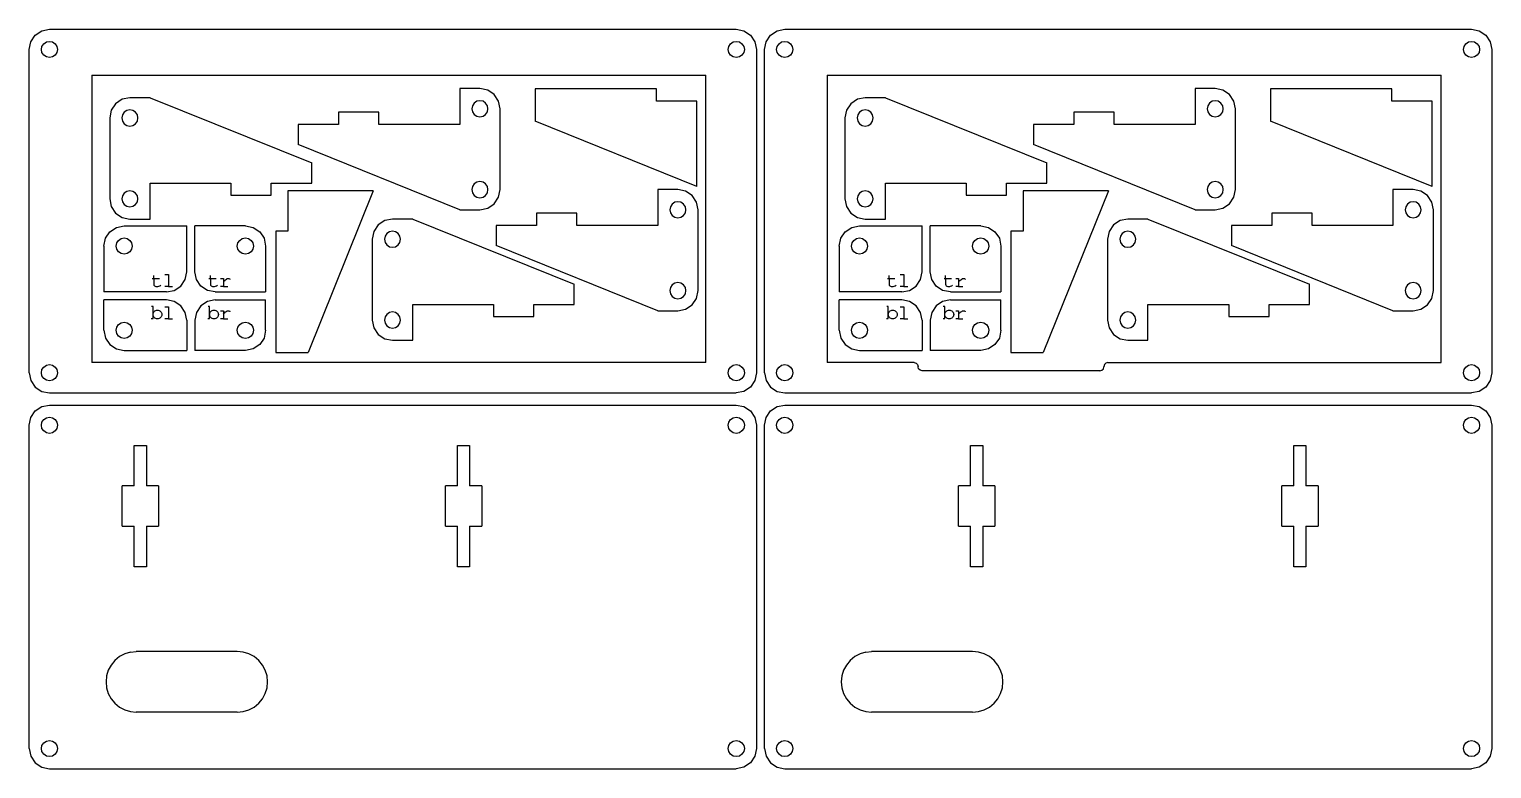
# Model space of a CAD drawing. Header units: metres. Extents: x -40 to 504, y -113 to 70.
# Drawn here: x 142 to 504, y -113 to 70 of the extents above; entities that cross this region are included whole.
import ezdxf

# ---------------------------------------------------------------- set-up
doc = ezdxf.new("R2010")
doc.units = ezdxf.units.M

msp = doc.modelspace()

# ---------------------------------------------------------------- linework, layer by layer
for p, q in [((143.46, 68.54), (145.09, 69.62)), ((145.09, 69.62), (147, 70)), ((147, 70), (317, 70)), ((317, 70), (318.91, 69.62)), ((318.91, 69.62), (320.54, 68.54)), ((325.46, 68.54), (327.09, 69.62)), ((327.09, 69.62), (329, 70)), ((329, 70), (499, 70)), ((499, 70), (500.91, 69.62)), ((500.91, 69.62), (502.54, 68.54)), ((142, 65), (142.38, 66.91)), ((142.38, 66.91), (143.46, 68.54)), ((145, 65), (145.15, 65.77)), ((145.15, 65.77), (145.59, 66.41)), ((145.59, 66.41), (146.23, 66.85)), ((146.23, 66.85), (147, 67)), ((147, 67), (147.77, 66.85)), ((147.77, 66.85), (148.41, 66.41)), ((148.41, 66.41), (148.85, 65.77)), ((148.85, 65.77), (149, 65)), ((315, 65), (315.15, 65.77)), ((315.15, 65.77), (315.59, 66.41)), ((315.59, 66.41), (316.23, 66.85)), ((316.23, 66.85), (317, 67)), ((317, 67), (317.77, 66.85)), ((317.77, 66.85), (318.41, 66.41)), ((318.41, 66.41), (318.85, 65.77)), ((318.85, 65.77), (319, 65)), ((320.54, 68.54), (321.62, 66.91)), ((321.62, 66.91), (322, 65)), ((324, 65), (324.38, 66.91)), ((324.38, 66.91), (325.46, 68.54)), ((327, 65), (327.15, 65.77)), ((327.15, 65.77), (327.59, 66.41)), ((327.59, 66.41), (328.23, 66.85)), ((328.23, 66.85), (329, 67)), ((329, 67), (329.77, 66.85)), ((329.77, 66.85), (330.41, 66.41)), ((330.41, 66.41), (330.85, 65.77)), ((330.85, 65.77), (331, 65)), ((497, 65), (497.15, 65.77)), ((497.15, 65.77), (497.59, 66.41)), ((497.59, 66.41), (498.23, 66.85)), ((498.23, 66.85), (499, 67)), ((499, 67), (499.77, 66.85)), ((499.77, 66.85), (500.41, 66.41)), ((500.41, 66.41), (500.85, 65.77)), ((500.85, 65.77), (501, 65)), ((502.54, 68.54), (503.62, 66.91)), ((503.62, 66.91), (504, 65)), ((142, -15), (142, 65)), ((145.15, 64.23), (145, 65)), ((145.59, 63.59), (145.15, 64.23)), ((146.23, 63.15), (145.59, 63.59)), ((147, 63), (146.23, 63.15)), ((147.77, 63.15), (147, 63)), ((148.41, 63.59), (147.77, 63.15)), ((148.85, 64.23), (148.41, 63.59)), ((149, 65), (148.85, 64.23)), ((315.15, 64.23), (315, 65)), ((315.59, 63.59), (315.15, 64.23)), ((316.23, 63.15), (315.59, 63.59)), ((317, 63), (316.23, 63.15)), ((317.77, 63.15), (317, 63)), ((318.41, 63.59), (317.77, 63.15)), ((318.85, 64.23), (318.41, 63.59)), ((319, 65), (318.85, 64.23)), ((322, 65), (322, -15)), ((324, -15), (324, 65)), ((327.15, 64.23), (327, 65)), ((327.59, 63.59), (327.15, 64.23)), ((328.23, 63.15), (327.59, 63.59)), ((329, 63), (328.23, 63.15)), ((329.77, 63.15), (329, 63)), ((330.41, 63.59), (329.77, 63.15)), ((330.85, 64.23), (330.41, 63.59)), ((331, 65), (330.85, 64.23)), ((497.15, 64.23), (497, 65)), ((497.59, 63.59), (497.15, 64.23)), ((498.23, 63.15), (497.59, 63.59)), ((499, 63), (498.23, 63.15)), ((499.77, 63.15), (499, 63)), ((500.41, 63.59), (499.77, 63.15)), ((500.85, 64.23), (500.41, 63.59)), ((501, 65), (500.85, 64.23)), ((504, 65), (504, -15)), ((157.5, 58.65), (157.5, -12.5)), ((157.5, 58.65), (309.5, 58.65)), ((309.5, -12.5), (309.5, 58.65)), ((339.5, 58.65), (339.5, -12.5)), ((339.5, 58.65), (491.5, 58.65)), ((491.5, -12.5), (491.5, 58.65)), ((253.55, 55.32), (248.55, 55.32)), ((248.55, 55.32), (248.55, 46.45)), ((255.47, 54.94), (253.55, 55.32)), ((257.09, 53.85), (255.47, 54.94)), ((297.25, 55.23), (267.25, 55.23)), ((267.25, 55.23), (267.25, 47.23)), ((297.25, 52.23), (297.25, 55.23)), ((435.55, 55.32), (430.55, 55.32)), ((430.55, 55.32), (430.55, 46.45)), ((437.47, 54.94), (435.55, 55.32)), ((439.09, 53.85), (437.47, 54.94)), ((479.25, 55.23), (449.25, 55.23)), ((449.25, 55.23), (449.25, 47.23)), ((479.25, 52.23), (479.25, 55.23)), ((163.38, 51.58), (162.29, 49.95)), ((165, 52.66), (163.38, 51.58)), ((166.91, 53.04), (165, 52.66)), ((171.91, 53.04), (166.91, 53.04)), ((171.91, 53.04), (211.91, 36.91)), ((251.71, 51.08), (251.55, 50.32)), ((252.14, 51.73), (251.71, 51.08)), ((252.79, 52.17), (252.14, 51.73)), ((253.55, 52.32), (252.79, 52.17)), ((254.32, 52.17), (253.55, 52.32)), ((254.97, 51.73), (254.32, 52.17)), ((255.4, 51.08), (254.97, 51.73)), ((255.55, 50.32), (255.4, 51.08)), ((258.17, 52.23), (257.09, 53.85)), ((258.55, 50.32), (258.17, 52.23)), ((307.25, 52.23), (297.25, 52.23)), ((307.25, 31.1), (307.25, 52.23)), ((345.38, 51.58), (344.29, 49.95)), ((347, 52.66), (345.38, 51.58)), ((348.91, 53.04), (347, 52.66)), ((353.91, 53.04), (348.91, 53.04)), ((353.91, 53.04), (393.91, 36.91)), ((433.71, 51.08), (433.55, 50.32)), ((434.14, 51.73), (433.71, 51.08)), ((434.79, 52.17), (434.14, 51.73)), ((435.55, 52.32), (434.79, 52.17)), ((436.32, 52.17), (435.55, 52.32)), ((436.97, 51.73), (436.32, 52.17)), ((437.4, 51.08), (436.97, 51.73)), ((437.55, 50.32), (437.4, 51.08)), ((440.17, 52.23), (439.09, 53.85)), ((440.55, 50.32), (440.17, 52.23)), ((489.25, 52.23), (479.25, 52.23)), ((489.25, 31.1), (489.25, 52.23)), ((162.29, 49.95), (161.91, 48.04)), ((161.91, 48.04), (161.91, 28.04)), ((165.07, 48.81), (164.91, 48.04)), ((164.91, 48.04), (165.07, 47.27)), ((165.5, 49.45), (165.07, 48.81)), ((165.07, 47.27), (165.5, 46.63)), ((166.15, 49.89), (165.5, 49.45)), ((166.91, 50.04), (166.15, 49.89)), ((167.68, 49.89), (166.91, 50.04)), ((168.33, 49.45), (167.68, 49.89)), ((168.76, 48.81), (168.33, 49.45)), ((168.33, 46.63), (168.76, 47.27)), ((168.91, 48.04), (168.76, 48.81)), ((168.76, 47.27), (168.91, 48.04)), ((228.55, 49.45), (218.55, 49.45)), ((218.55, 49.45), (218.55, 46.45)), ((228.55, 46.45), (228.55, 49.45)), ((251.55, 50.32), (251.71, 49.55)), ((251.71, 49.55), (252.14, 48.9)), ((252.14, 48.9), (252.79, 48.47)), ((252.79, 48.47), (253.55, 48.32)), ((253.55, 48.32), (254.32, 48.47)), ((254.32, 48.47), (254.97, 48.9)), ((254.97, 48.9), (255.4, 49.55)), ((255.4, 49.55), (255.55, 50.32)), ((258.55, 30.32), (258.55, 50.32)), ((307.25, 31.1), (267.25, 47.23)), ((344.29, 49.95), (343.91, 48.04)), ((343.91, 48.04), (343.91, 28.04)), ((347.07, 48.81), (346.91, 48.04)), ((346.91, 48.04), (347.07, 47.27)), ((347.5, 49.45), (347.07, 48.81)), ((347.07, 47.27), (347.5, 46.63)), ((348.15, 49.89), (347.5, 49.45)), ((348.91, 50.04), (348.15, 49.89)), ((349.68, 49.89), (348.91, 50.04)), ((350.33, 49.45), (349.68, 49.89)), ((350.76, 48.81), (350.33, 49.45)), ((350.33, 46.63), (350.76, 47.27)), ((350.91, 48.04), (350.76, 48.81)), ((350.76, 47.27), (350.91, 48.04)), ((410.55, 49.45), (400.55, 49.45)), ((400.55, 49.45), (400.55, 46.45)), ((410.55, 46.45), (410.55, 49.45)), ((433.55, 50.32), (433.71, 49.55)), ((433.71, 49.55), (434.14, 48.9)), ((434.14, 48.9), (434.79, 48.47)), ((434.79, 48.47), (435.55, 48.32)), ((435.55, 48.32), (436.32, 48.47)), ((436.32, 48.47), (436.97, 48.9)), ((436.97, 48.9), (437.4, 49.55)), ((437.4, 49.55), (437.55, 50.32)), ((440.55, 30.32), (440.55, 50.32)), ((489.25, 31.1), (449.25, 47.23)), ((165.5, 46.63), (166.15, 46.19)), ((166.15, 46.19), (166.91, 46.04)), ((166.91, 46.04), (167.68, 46.19)), ((167.68, 46.19), (168.33, 46.63)), ((218.55, 46.45), (208.55, 46.45)), ((208.55, 46.45), (208.55, 41.45)), ((248.55, 46.45), (228.55, 46.45)), ((347.5, 46.63), (348.15, 46.19)), ((348.15, 46.19), (348.91, 46.04)), ((348.91, 46.04), (349.68, 46.19)), ((349.68, 46.19), (350.33, 46.63)), ((400.55, 46.45), (390.55, 46.45)), ((390.55, 46.45), (390.55, 41.45)), ((430.55, 46.45), (410.55, 46.45)), ((248.55, 25.32), (208.55, 41.45)), ((430.55, 25.32), (390.55, 41.45)), ((211.91, 31.91), (211.91, 36.91)), ((393.91, 31.91), (393.91, 36.91)), ((165.5, 29.45), (165.07, 28.81)), ((166.15, 29.89), (165.5, 29.45)), ((166.91, 30.04), (166.15, 29.89)), ((167.68, 29.89), (166.91, 30.04)), ((168.33, 29.45), (167.68, 29.89)), ((168.76, 28.81), (168.33, 29.45)), ((171.91, 23.04), (171.91, 31.91)), ((171.91, 31.91), (191.91, 31.91)), ((191.91, 31.91), (191.91, 28.91)), ((201.91, 28.91), (201.91, 31.91)), ((201.91, 31.91), (211.91, 31.91)), ((206, 30), (206, 20)), ((227.13, 30), (206, 30)), ((227.13, 30), (211, -10)), ((251.71, 31.08), (251.55, 30.32)), ((251.55, 30.32), (251.71, 29.55)), ((252.14, 31.73), (251.71, 31.08)), ((251.71, 29.55), (252.14, 28.9)), ((252.79, 32.17), (252.14, 31.73)), ((253.55, 32.32), (252.79, 32.17)), ((254.32, 32.17), (253.55, 32.32)), ((254.97, 31.73), (254.32, 32.17)), ((255.4, 31.08), (254.97, 31.73)), ((254.97, 28.9), (255.4, 29.55)), ((255.55, 30.32), (255.4, 31.08)), ((255.4, 29.55), (255.55, 30.32)), ((258.17, 28.41), (258.55, 30.32)), ((302.55, 30.32), (297.55, 30.32)), ((297.55, 30.32), (297.55, 21.45)), ((304.47, 29.94), (302.55, 30.32)), ((306.09, 28.85), (304.47, 29.94)), ((347.5, 29.45), (347.07, 28.81)), ((348.15, 29.89), (347.5, 29.45)), ((348.91, 30.04), (348.15, 29.89)), ((349.68, 29.89), (348.91, 30.04)), ((350.33, 29.45), (349.68, 29.89)), ((350.76, 28.81), (350.33, 29.45)), ((353.91, 23.04), (353.91, 31.91)), ((353.91, 31.91), (373.91, 31.91)), ((373.91, 31.91), (373.91, 28.91)), ((383.91, 28.91), (383.91, 31.91)), ((383.91, 31.91), (393.91, 31.91)), ((388, 30), (388, 20)), ((409.13, 30), (388, 30)), ((409.13, 30), (393, -10)), ((433.71, 31.08), (433.55, 30.32)), ((433.55, 30.32), (433.71, 29.55)), ((434.14, 31.73), (433.71, 31.08)), ((433.71, 29.55), (434.14, 28.9)), ((434.79, 32.17), (434.14, 31.73)), ((435.55, 32.32), (434.79, 32.17)), ((436.32, 32.17), (435.55, 32.32)), ((436.97, 31.73), (436.32, 32.17)), ((437.4, 31.08), (436.97, 31.73)), ((436.97, 28.9), (437.4, 29.55)), ((437.55, 30.32), (437.4, 31.08)), ((437.4, 29.55), (437.55, 30.32)), ((440.17, 28.41), (440.55, 30.32)), ((484.55, 30.32), (479.55, 30.32)), ((479.55, 30.32), (479.55, 21.45)), ((486.47, 29.94), (484.55, 30.32)), ((488.09, 28.85), (486.47, 29.94)), ((161.91, 28.04), (162.29, 26.13)), ((162.29, 26.13), (163.38, 24.5)), ((165.07, 28.81), (164.91, 28.04)), ((164.91, 28.04), (165.07, 27.27)), ((165.07, 27.27), (165.5, 26.63)), ((165.5, 26.63), (166.15, 26.19)), ((166.15, 26.19), (166.91, 26.04)), ((166.91, 26.04), (167.68, 26.19)), ((167.68, 26.19), (168.33, 26.63)), ((168.33, 26.63), (168.76, 27.27)), ((168.91, 28.04), (168.76, 28.81)), ((168.76, 27.27), (168.91, 28.04)), ((191.91, 28.91), (201.91, 28.91)), ((252.14, 28.9), (252.79, 28.47)), ((252.79, 28.47), (253.55, 28.32)), ((253.55, 28.32), (254.32, 28.47)), ((253.55, 25.32), (255.47, 25.7)), ((254.32, 28.47), (254.97, 28.9)), ((255.47, 25.7), (257.09, 26.78)), ((257.09, 26.78), (258.17, 28.41)), ((300.71, 26.08), (300.55, 25.32)), ((301.14, 26.73), (300.71, 26.08)), ((301.79, 27.17), (301.14, 26.73)), ((302.55, 27.32), (301.79, 27.17)), ((303.32, 27.17), (302.55, 27.32)), ((303.97, 26.73), (303.32, 27.17)), ((304.4, 26.08), (303.97, 26.73)), ((304.55, 25.32), (304.4, 26.08)), ((307.17, 27.23), (306.09, 28.85)), ((307.55, 25.32), (307.17, 27.23)), ((343.91, 28.04), (344.29, 26.13)), ((344.29, 26.13), (345.38, 24.5)), ((347.07, 28.81), (346.91, 28.04)), ((346.91, 28.04), (347.07, 27.27)), ((347.07, 27.27), (347.5, 26.63)), ((347.5, 26.63), (348.15, 26.19)), ((348.15, 26.19), (348.91, 26.04)), ((348.91, 26.04), (349.68, 26.19)), ((349.68, 26.19), (350.33, 26.63)), ((350.33, 26.63), (350.76, 27.27)), ((350.91, 28.04), (350.76, 28.81)), ((350.76, 27.27), (350.91, 28.04)), ((373.91, 28.91), (383.91, 28.91)), ((434.14, 28.9), (434.79, 28.47)), ((434.79, 28.47), (435.55, 28.32)), ((435.55, 28.32), (436.32, 28.47)), ((435.55, 25.32), (437.47, 25.7)), ((436.32, 28.47), (436.97, 28.9)), ((437.47, 25.7), (439.09, 26.78)), ((439.09, 26.78), (440.17, 28.41)), ((482.71, 26.08), (482.55, 25.32)), ((483.14, 26.73), (482.71, 26.08)), ((483.79, 27.17), (483.14, 26.73)), ((484.55, 27.32), (483.79, 27.17)), ((485.32, 27.17), (484.55, 27.32)), ((485.97, 26.73), (485.32, 27.17)), ((486.4, 26.08), (485.97, 26.73)), ((486.55, 25.32), (486.4, 26.08)), ((489.17, 27.23), (488.09, 28.85)), ((489.55, 25.32), (489.17, 27.23)), ((163.38, 24.5), (165, 23.42)), ((165, 23.42), (166.91, 23.04)), ((166.91, 23.04), (171.91, 23.04)), ((230, 22.66), (228.38, 21.58)), ((231.91, 23.04), (230, 22.66)), ((236.91, 23.04), (231.91, 23.04)), ((236.91, 23.04), (276.91, 6.91)), ((248.55, 25.32), (253.55, 25.32)), ((277.55, 24.45), (267.55, 24.45)), ((267.55, 24.45), (267.55, 21.45)), ((277.55, 21.45), (277.55, 24.45)), ((300.55, 25.32), (300.71, 24.55)), ((300.71, 24.55), (301.14, 23.9)), ((301.14, 23.9), (301.79, 23.47)), ((301.79, 23.47), (302.55, 23.32)), ((302.55, 23.32), (303.32, 23.47)), ((303.32, 23.47), (303.97, 23.9)), ((303.97, 23.9), (304.4, 24.55)), ((304.4, 24.55), (304.55, 25.32)), ((307.55, 5.32), (307.55, 25.32)), ((345.38, 24.5), (347, 23.42)), ((347, 23.42), (348.91, 23.04)), ((348.91, 23.04), (353.91, 23.04)), ((412, 22.66), (410.38, 21.58)), ((413.91, 23.04), (412, 22.66)), ((418.91, 23.04), (413.91, 23.04)), ((418.91, 23.04), (458.91, 6.91)), ((430.55, 25.32), (435.55, 25.32)), ((459.55, 24.45), (449.55, 24.45)), ((449.55, 24.45), (449.55, 21.45)), ((459.55, 21.45), (459.55, 24.45)), ((482.55, 25.32), (482.71, 24.55)), ((482.71, 24.55), (483.14, 23.9)), ((483.14, 23.9), (483.79, 23.47)), ((483.79, 23.47), (484.55, 23.32)), ((484.55, 23.32), (485.32, 23.47)), ((485.32, 23.47), (485.97, 23.9)), ((485.97, 23.9), (486.4, 24.55)), ((486.4, 24.55), (486.55, 25.32)), ((489.55, 5.32), (489.55, 25.32)), ((160.5, 16.35), (160.88, 18.26)), ((160.88, 18.26), (161.96, 19.89)), ((161.96, 19.89), (163.59, 20.97)), ((163.59, 20.97), (165.5, 21.35)), ((164.09, 17.76), (164.73, 18.2)), ((164.73, 18.2), (165.5, 18.35)), ((165.5, 21.35), (181, 21.35)), ((165.5, 18.35), (166.27, 18.2)), ((166.27, 18.2), (166.91, 17.76)), ((181, 10), (181, 21.35)), ((195.5, 21.35), (183, 21.35)), ((183, 10), (183, 21.35)), ((194.09, 17.76), (194.73, 18.2)), ((194.73, 18.2), (195.5, 18.35)), ((195.5, 21.35), (197.41, 20.97)), ((195.5, 18.35), (196.27, 18.2)), ((196.27, 18.2), (196.91, 17.76)), ((197.41, 20.97), (199.04, 19.89)), ((199.04, 19.89), (200.12, 18.26)), ((200.12, 18.26), (200.5, 16.35)), ((206, 20), (203, 20)), ((203, 20), (203, -10)), ((227.29, 19.95), (226.91, 18.04)), ((228.38, 21.58), (227.29, 19.95)), ((230.07, 18.81), (229.91, 18.04)), ((230.5, 19.45), (230.07, 18.81)), ((231.15, 19.89), (230.5, 19.45)), ((231.91, 20.04), (231.15, 19.89)), ((232.68, 19.89), (231.91, 20.04)), ((233.33, 19.45), (232.68, 19.89)), ((233.76, 18.81), (233.33, 19.45)), ((233.91, 18.04), (233.76, 18.81)), ((267.55, 21.45), (257.55, 21.45)), ((257.55, 21.45), (257.55, 16.45)), ((297.55, 21.45), (277.55, 21.45)), ((342.5, 16.35), (342.88, 18.26)), ((342.88, 18.26), (343.96, 19.89)), ((343.96, 19.89), (345.59, 20.97)), ((345.59, 20.97), (347.5, 21.35)), ((346.09, 17.76), (346.73, 18.2)), ((346.73, 18.2), (347.5, 18.35)), ((347.5, 21.35), (363, 21.35)), ((347.5, 18.35), (348.27, 18.2)), ((348.27, 18.2), (348.91, 17.76)), ((363, 10), (363, 21.35)), ((377.5, 21.35), (365, 21.35)), ((365, 10), (365, 21.35)), ((376.09, 17.76), (376.73, 18.2)), ((376.73, 18.2), (377.5, 18.35)), ((377.5, 21.35), (379.41, 20.97)), ((377.5, 18.35), (378.27, 18.2)), ((378.27, 18.2), (378.91, 17.76)), ((379.41, 20.97), (381.04, 19.89)), ((381.04, 19.89), (382.12, 18.26)), ((382.12, 18.26), (382.5, 16.35)), ((388, 20), (385, 20)), ((385, 20), (385, -10)), ((409.29, 19.95), (408.91, 18.04)), ((410.38, 21.58), (409.29, 19.95)), ((412.07, 18.81), (411.91, 18.04)), ((412.5, 19.45), (412.07, 18.81)), ((413.15, 19.89), (412.5, 19.45)), ((413.91, 20.04), (413.15, 19.89)), ((414.68, 19.89), (413.91, 20.04)), ((415.33, 19.45), (414.68, 19.89)), ((415.76, 18.81), (415.33, 19.45)), ((415.91, 18.04), (415.76, 18.81)), ((449.55, 21.45), (439.55, 21.45)), ((439.55, 21.45), (439.55, 16.45)), ((479.55, 21.45), (459.55, 21.45)), ((160.5, 16.35), (160.5, 5)), ((163.5, 16.35), (163.65, 17.12)), ((163.65, 15.58), (163.5, 16.35)), ((163.65, 17.12), (164.09, 17.76)), ((164.09, 14.94), (163.65, 15.58)), ((164.73, 14.5), (164.09, 14.94)), ((165.5, 14.35), (164.73, 14.5)), ((166.27, 14.5), (165.5, 14.35)), ((166.91, 14.94), (166.27, 14.5)), ((166.91, 17.76), (167.35, 17.12)), ((167.35, 15.58), (166.91, 14.94)), ((167.35, 17.12), (167.5, 16.35)), ((167.5, 16.35), (167.35, 15.58)), ((193.5, 16.35), (193.65, 17.12)), ((193.65, 15.58), (193.5, 16.35)), ((193.65, 17.12), (194.09, 17.76)), ((194.09, 14.94), (193.65, 15.58)), ((194.73, 14.5), (194.09, 14.94)), ((195.5, 14.35), (194.73, 14.5)), ((196.27, 14.5), (195.5, 14.35)), ((196.91, 14.94), (196.27, 14.5)), ((196.91, 17.76), (197.35, 17.12)), ((197.35, 15.58), (196.91, 14.94)), ((197.35, 17.12), (197.5, 16.35)), ((197.5, 16.35), (197.35, 15.58)), ((200.5, 16.35), (200.5, 5)), ((226.91, 18.04), (226.91, -1.96)), ((229.91, 18.04), (230.07, 17.27)), ((230.07, 17.27), (230.5, 16.63)), ((230.5, 16.63), (231.15, 16.19)), ((231.15, 16.19), (231.91, 16.04)), ((231.91, 16.04), (232.68, 16.19)), ((232.68, 16.19), (233.33, 16.63)), ((233.33, 16.63), (233.76, 17.27)), ((233.76, 17.27), (233.91, 18.04)), ((297.55, 0.32), (257.55, 16.45)), ((342.5, 16.35), (342.5, 5)), ((345.5, 16.35), (345.65, 17.12)), ((345.65, 15.58), (345.5, 16.35)), ((345.65, 17.12), (346.09, 17.76)), ((346.09, 14.94), (345.65, 15.58)), ((346.73, 14.5), (346.09, 14.94)), ((347.5, 14.35), (346.73, 14.5)), ((348.27, 14.5), (347.5, 14.35)), ((348.91, 14.94), (348.27, 14.5)), ((348.91, 17.76), (349.35, 17.12)), ((349.35, 15.58), (348.91, 14.94)), ((349.35, 17.12), (349.5, 16.35)), ((349.5, 16.35), (349.35, 15.58)), ((375.5, 16.35), (375.65, 17.12)), ((375.65, 15.58), (375.5, 16.35)), ((375.65, 17.12), (376.09, 17.76)), ((376.09, 14.94), (375.65, 15.58)), ((376.73, 14.5), (376.09, 14.94)), ((377.5, 14.35), (376.73, 14.5)), ((378.27, 14.5), (377.5, 14.35)), ((378.91, 14.94), (378.27, 14.5)), ((378.91, 17.76), (379.35, 17.12)), ((379.35, 15.58), (378.91, 14.94)), ((379.35, 17.12), (379.5, 16.35)), ((379.5, 16.35), (379.35, 15.58)), ((382.5, 16.35), (382.5, 5)), ((408.91, 18.04), (408.91, -1.96)), ((411.91, 18.04), (412.07, 17.27)), ((412.07, 17.27), (412.5, 16.63)), ((412.5, 16.63), (413.15, 16.19)), ((413.15, 16.19), (413.91, 16.04)), ((413.91, 16.04), (414.68, 16.19)), ((414.68, 16.19), (415.33, 16.63)), ((415.33, 16.63), (415.76, 17.27)), ((415.76, 17.27), (415.91, 18.04)), ((479.55, 0.32), (439.55, 16.45)), ((172.44, 8.34), (172.83, 8.34)), ((172.83, 8.34), (172.83, 9.1)), ((172.83, 8.34), (172.83, 6.89)), ((172.83, 8.34), (174.26, 8.34)), ((175.53, 9.3), (176.45, 9.3)), ((176.45, 9.3), (176.45, 6.31)), ((179.54, 6.46), (180.62, 8.09)), ((180.62, 8.09), (181, 10)), ((183.38, 8.09), (183, 10)), ((184.46, 6.46), (183.38, 8.09)), ((186.44, 8.34), (186.83, 8.34)), ((186.83, 8.34), (186.83, 9.1)), ((186.83, 8.34), (186.83, 6.89)), ((186.83, 8.34), (188.26, 8.34)), ((189.34, 8.3), (190.04, 8.3)), ((190.04, 8.3), (190.04, 7.55)), ((190.04, 7.55), (190.2, 7.7)), ((190.04, 7.55), (190.04, 6.31)), ((190.2, 7.7), (190.38, 7.86)), ((190.38, 7.86), (190.61, 8.03)), ((190.61, 8.03), (190.82, 8.19)), ((190.82, 8.19), (191.01, 8.29)), ((191.01, 8.29), (191.23, 8.35)), ((191.23, 8.35), (191.43, 8.35)), ((191.43, 8.35), (191.56, 8.3)), ((191.56, 8.3), (191.65, 8.19)), ((191.65, 8.19), (191.67, 8.08)), ((302.55, 7.32), (301.79, 7.17)), ((303.32, 7.17), (302.55, 7.32)), ((354.44, 8.34), (354.83, 8.34)), ((354.83, 8.34), (354.83, 9.1)), ((354.83, 8.34), (354.83, 6.89)), ((354.83, 8.34), (356.26, 8.34)), ((357.53, 9.3), (358.45, 9.3)), ((358.45, 9.3), (358.45, 6.31)), ((361.54, 6.46), (362.62, 8.09)), ((362.62, 8.09), (363, 10)), ((365.38, 8.09), (365, 10)), ((366.46, 6.46), (365.38, 8.09)), ((368.44, 8.34), (368.83, 8.34)), ((368.83, 8.34), (368.83, 9.1)), ((368.83, 8.34), (368.83, 6.89)), ((368.83, 8.34), (370.26, 8.34)), ((371.34, 8.3), (372.04, 8.3)), ((372.04, 8.3), (372.04, 7.55)), ((372.04, 7.55), (372.2, 7.7)), ((372.04, 7.55), (372.04, 6.31)), ((372.2, 7.7), (372.38, 7.86)), ((372.38, 7.86), (372.61, 8.03)), ((372.61, 8.03), (372.82, 8.19)), ((372.82, 8.19), (373.01, 8.29)), ((373.01, 8.29), (373.23, 8.35)), ((373.23, 8.35), (373.43, 8.35)), ((373.43, 8.35), (373.56, 8.3)), ((373.56, 8.3), (373.65, 8.19)), ((373.65, 8.19), (373.67, 8.08)), ((484.55, 7.32), (483.79, 7.17)), ((485.32, 7.17), (484.55, 7.32)), ((176, 5), (160.5, 5)), ((172.83, 6.89), (172.87, 6.68)), ((172.87, 6.68), (172.99, 6.53)), ((172.99, 6.53), (173.16, 6.42)), ((173.16, 6.42), (173.37, 6.35)), ((173.37, 6.35), (173.59, 6.32)), ((173.59, 6.32), (173.83, 6.35)), ((173.83, 6.35), (174.07, 6.42)), ((174.07, 6.42), (174.32, 6.51)), ((174.32, 6.51), (174.56, 6.64)), ((176.45, 6.31), (175.55, 6.31)), ((176, 5), (177.91, 5.38)), ((176.45, 6.31), (177.46, 6.31)), ((177.91, 5.38), (179.54, 6.46)), ((186.09, 5.38), (184.46, 6.46)), ((188, 5), (186.09, 5.38)), ((186.83, 6.89), (186.87, 6.68)), ((186.87, 6.68), (186.99, 6.53)), ((186.99, 6.53), (187.16, 6.42)), ((187.16, 6.42), (187.37, 6.35)), ((187.37, 6.35), (187.59, 6.32)), ((187.59, 6.32), (187.83, 6.35)), ((187.83, 6.35), (188.07, 6.42)), ((188, 5), (200.5, 5)), ((188.07, 6.42), (188.32, 6.51)), ((188.32, 6.51), (188.56, 6.64)), ((190.04, 6.31), (189.34, 6.31)), ((190.04, 6.31), (191.12, 6.31)), ((276.91, 1.91), (276.91, 6.91)), ((300.71, 6.08), (300.55, 5.32)), ((300.55, 5.32), (300.71, 4.55)), ((301.14, 6.73), (300.71, 6.08)), ((300.71, 4.55), (301.14, 3.9)), ((301.79, 7.17), (301.14, 6.73)), ((301.14, 3.9), (301.79, 3.47)), ((303.97, 6.73), (303.32, 7.17)), ((303.32, 3.47), (303.97, 3.9)), ((304.4, 6.08), (303.97, 6.73)), ((303.97, 3.9), (304.4, 4.55)), ((304.55, 5.32), (304.4, 6.08)), ((304.4, 4.55), (304.55, 5.32)), ((307.17, 3.41), (307.55, 5.32)), ((358, 5), (342.5, 5)), ((354.83, 6.89), (354.87, 6.68)), ((354.87, 6.68), (354.99, 6.53)), ((354.99, 6.53), (355.16, 6.42)), ((355.16, 6.42), (355.37, 6.35)), ((355.37, 6.35), (355.59, 6.32)), ((355.59, 6.32), (355.83, 6.35)), ((355.83, 6.35), (356.07, 6.42)), ((356.07, 6.42), (356.32, 6.51)), ((356.32, 6.51), (356.56, 6.64)), ((358.45, 6.31), (357.55, 6.31)), ((358, 5), (359.91, 5.38)), ((358.45, 6.31), (359.46, 6.31)), ((359.91, 5.38), (361.54, 6.46)), ((368.09, 5.38), (366.46, 6.46)), ((370, 5), (368.09, 5.38)), ((368.83, 6.89), (368.87, 6.68)), ((368.87, 6.68), (368.99, 6.53)), ((368.99, 6.53), (369.16, 6.42)), ((369.16, 6.42), (369.37, 6.35)), ((369.37, 6.35), (369.59, 6.32)), ((369.59, 6.32), (369.83, 6.35)), ((369.83, 6.35), (370.07, 6.42)), ((370, 5), (382.5, 5)), ((370.07, 6.42), (370.32, 6.51)), ((370.32, 6.51), (370.56, 6.64)), ((372.04, 6.31), (371.34, 6.31)), ((372.04, 6.31), (373.12, 6.31)), ((458.91, 1.91), (458.91, 6.91)), ((482.71, 6.08), (482.55, 5.32)), ((482.55, 5.32), (482.71, 4.55)), ((483.14, 6.73), (482.71, 6.08)), ((482.71, 4.55), (483.14, 3.9)), ((483.79, 7.17), (483.14, 6.73)), ((483.14, 3.9), (483.79, 3.47)), ((485.97, 6.73), (485.32, 7.17)), ((485.32, 3.47), (485.97, 3.9)), ((486.4, 6.08), (485.97, 6.73)), ((485.97, 3.9), (486.4, 4.55)), ((486.55, 5.32), (486.4, 6.08)), ((486.4, 4.55), (486.55, 5.32)), ((489.17, 3.41), (489.55, 5.32)), ((176, 3), (160.5, 3)), ((160.5, -4.5), (160.5, 3)), ((172.64, 1.38), (172.25, 1.38)), ((172.64, -1.56), (172.64, 1.38)), ((172.72, -0.18), (172.82, 0.01)), ((172.82, 0.01), (172.96, 0.18)), ((172.96, 0.18), (173.12, 0.31)), ((173.12, 0.31), (173.31, 0.41)), ((173.31, 0.41), (173.52, 0.48)), ((173.52, 0.48), (173.73, 0.5)), ((173.73, 0.5), (173.94, 0.48)), ((173.94, 0.48), (174.15, 0.41)), ((174.15, 0.41), (174.34, 0.31)), ((174.34, 0.31), (174.5, 0.18)), ((174.5, 0.18), (174.64, 0.01)), ((174.64, 0.01), (174.74, -0.18)), ((175.53, 1.3), (176.45, 1.3)), ((177.91, 2.62), (176, 3)), ((176.45, 1.3), (176.45, -1.69)), ((179.54, 1.54), (177.91, 2.62)), ((180.62, -0.09), (179.54, 1.54)), ((184.46, 1.54), (183.38, -0.09)), ((186.09, 2.62), (184.46, 1.54)), ((188, 3), (186.09, 2.62)), ((186.64, 1.38), (186.25, 1.38)), ((186.64, -1.56), (186.64, 1.38)), ((186.72, -0.18), (186.82, 0.01)), ((186.82, 0.01), (186.96, 0.18)), ((186.96, 0.18), (187.12, 0.31)), ((187.12, 0.31), (187.31, 0.41)), ((187.31, 0.41), (187.52, 0.48)), ((187.52, 0.48), (187.73, 0.5)), ((187.73, 0.5), (187.94, 0.48)), ((187.94, 0.48), (188.15, 0.41)), ((188, 3), (200.5, 3)), ((188.15, 0.41), (188.34, 0.31)), ((188.34, 0.31), (188.5, 0.18)), ((188.5, 0.18), (188.64, 0.01)), ((188.64, 0.01), (188.74, -0.18)), ((189.34, 0.3), (190.04, 0.3)), ((190.04, 0.3), (190.04, -0.45)), ((190.38, -0.14), (190.61, 0.03)), ((190.61, 0.03), (190.82, 0.19)), ((190.82, 0.19), (191.01, 0.29)), ((191.01, 0.29), (191.23, 0.35)), ((191.23, 0.35), (191.43, 0.35)), ((191.43, 0.35), (191.56, 0.3)), ((191.56, 0.3), (191.65, 0.19)), ((191.65, 0.19), (191.67, 0.08)), ((200.5, -4.5), (200.5, 3)), ((231.91, 0.04), (231.15, -0.11)), ((232.68, -0.11), (231.91, 0.04)), ((236.91, -6.96), (236.91, 1.91)), ((236.91, 1.91), (256.91, 1.91)), ((256.91, 1.91), (256.91, -1.09)), ((266.91, -1.09), (266.91, 1.91)), ((266.91, 1.91), (276.91, 1.91)), ((297.55, 0.32), (302.55, 0.32)), ((301.79, 3.47), (302.55, 3.32)), ((302.55, 3.32), (303.32, 3.47)), ((302.55, 0.32), (304.47, 0.7)), ((304.47, 0.7), (306.09, 1.78)), ((306.09, 1.78), (307.17, 3.41)), ((358, 3), (342.5, 3)), ((342.5, -4.5), (342.5, 3)), ((354.64, 1.38), (354.25, 1.38)), ((354.64, -1.56), (354.64, 1.38)), ((354.72, -0.18), (354.82, 0.01)), ((354.82, 0.01), (354.96, 0.18)), ((354.96, 0.18), (355.12, 0.31)), ((355.12, 0.31), (355.31, 0.41)), ((355.31, 0.41), (355.52, 0.48)), ((355.52, 0.48), (355.73, 0.5)), ((355.73, 0.5), (355.94, 0.48)), ((355.94, 0.48), (356.15, 0.41)), ((356.15, 0.41), (356.34, 0.31)), ((356.34, 0.31), (356.5, 0.18)), ((356.5, 0.18), (356.64, 0.01)), ((356.64, 0.01), (356.74, -0.18)), ((357.53, 1.3), (358.45, 1.3)), ((359.91, 2.62), (358, 3)), ((358.45, 1.3), (358.45, -1.69)), ((361.54, 1.54), (359.91, 2.62)), ((362.62, -0.09), (361.54, 1.54)), ((366.46, 1.54), (365.38, -0.09)), ((368.09, 2.62), (366.46, 1.54)), ((370, 3), (368.09, 2.62)), ((368.64, 1.38), (368.25, 1.38)), ((368.64, -1.56), (368.64, 1.38)), ((368.72, -0.18), (368.82, 0.01)), ((368.82, 0.01), (368.96, 0.18)), ((368.96, 0.18), (369.12, 0.31)), ((369.12, 0.31), (369.31, 0.41)), ((369.31, 0.41), (369.52, 0.48)), ((369.52, 0.48), (369.73, 0.5)), ((369.73, 0.5), (369.94, 0.48)), ((369.94, 0.48), (370.15, 0.41)), ((370, 3), (382.5, 3)), ((370.15, 0.41), (370.34, 0.31)), ((370.34, 0.31), (370.5, 0.18)), ((370.5, 0.18), (370.64, 0.01)), ((370.64, 0.01), (370.74, -0.18)), ((371.34, 0.3), (372.04, 0.3)), ((372.04, 0.3), (372.04, -0.45)), ((372.38, -0.14), (372.61, 0.03)), ((372.61, 0.03), (372.82, 0.19)), ((372.82, 0.19), (373.01, 0.29)), ((373.01, 0.29), (373.23, 0.35)), ((373.23, 0.35), (373.43, 0.35)), ((373.43, 0.35), (373.56, 0.3)), ((373.56, 0.3), (373.65, 0.19)), ((373.65, 0.19), (373.67, 0.08)), ((382.5, -4.5), (382.5, 3)), ((413.91, 0.04), (413.15, -0.11)), ((414.68, -0.11), (413.91, 0.04)), ((418.91, -6.96), (418.91, 1.91)), ((418.91, 1.91), (438.91, 1.91)), ((438.91, 1.91), (438.91, -1.09)), ((448.91, -1.09), (448.91, 1.91)), ((448.91, 1.91), (458.91, 1.91)), ((479.55, 0.32), (484.55, 0.32)), ((483.79, 3.47), (484.55, 3.32)), ((484.55, 3.32), (485.32, 3.47)), ((484.55, 0.32), (486.47, 0.7)), ((486.47, 0.7), (488.09, 1.78)), ((488.09, 1.78), (489.17, 3.41)), ((163.65, -3.73), (164.09, -3.09)), ((164.09, -3.09), (164.73, -2.65)), ((164.73, -2.65), (165.5, -2.5)), ((165.5, -2.5), (166.27, -2.65)), ((166.27, -2.65), (166.91, -3.09)), ((166.91, -3.09), (167.35, -3.73)), ((172.18, -1.56), (172.64, -1.56)), ((172.64, -0.59), (172.66, -0.38)), ((172.66, -0.81), (172.64, -0.59)), ((172.66, -0.38), (172.72, -0.18)), ((172.72, -1.01), (172.66, -0.81)), ((172.82, -1.2), (172.72, -1.01)), ((172.96, -1.37), (172.82, -1.2)), ((173.12, -1.5), (172.96, -1.37)), ((173.31, -1.6), (173.12, -1.5)), ((173.52, -1.66), (173.31, -1.6)), ((173.73, -1.68), (173.52, -1.66)), ((173.94, -1.66), (173.73, -1.68)), ((174.15, -1.6), (173.94, -1.66)), ((174.34, -1.5), (174.15, -1.6)), ((174.5, -1.37), (174.34, -1.5)), ((174.64, -1.2), (174.5, -1.37)), ((174.74, -1.01), (174.64, -1.2)), ((174.74, -0.18), (174.8, -0.38)), ((174.8, -0.81), (174.74, -1.01)), ((174.8, -0.38), (174.82, -0.59)), ((174.82, -0.59), (174.8, -0.81)), ((176.45, -1.69), (175.55, -1.69)), ((176.45, -1.69), (177.46, -1.69)), ((181, -2), (180.62, -0.09)), ((181, -2), (181, -9.5)), ((183.38, -0.09), (183, -2)), ((183, -2), (183, -9.5)), ((186.18, -1.56), (186.64, -1.56)), ((186.64, -0.59), (186.66, -0.38)), ((186.66, -0.81), (186.64, -0.59)), ((186.66, -0.38), (186.72, -0.18)), ((186.72, -1.01), (186.66, -0.81)), ((186.82, -1.2), (186.72, -1.01)), ((186.96, -1.37), (186.82, -1.2)), ((187.12, -1.5), (186.96, -1.37)), ((187.31, -1.6), (187.12, -1.5)), ((187.52, -1.66), (187.31, -1.6)), ((187.73, -1.68), (187.52, -1.66)), ((187.94, -1.66), (187.73, -1.68)), ((188.15, -1.6), (187.94, -1.66)), ((188.34, -1.5), (188.15, -1.6)), ((188.5, -1.37), (188.34, -1.5)), ((188.64, -1.2), (188.5, -1.37)), ((188.74, -1.01), (188.64, -1.2)), ((188.74, -0.18), (188.8, -0.38)), ((188.8, -0.81), (188.74, -1.01)), ((188.8, -0.38), (188.82, -0.59)), ((188.82, -0.59), (188.8, -0.81)), ((190.04, -1.69), (189.34, -1.69)), ((190.04, -0.45), (190.2, -0.3)), ((190.04, -0.45), (190.04, -1.69)), ((190.04, -1.69), (191.12, -1.69)), ((190.2, -0.3), (190.38, -0.14)), ((193.65, -3.73), (194.09, -3.09)), ((194.09, -3.09), (194.73, -2.65)), ((194.73, -2.65), (195.5, -2.5)), ((195.5, -2.5), (196.27, -2.65)), ((196.27, -2.65), (196.91, -3.09)), ((196.91, -3.09), (197.35, -3.73)), ((226.91, -1.96), (227.29, -3.87)), ((230.07, -1.19), (229.91, -1.96)), ((229.91, -1.96), (230.07, -2.73)), ((230.5, -0.55), (230.07, -1.19)), ((230.07, -2.73), (230.5, -3.37)), ((231.15, -0.11), (230.5, -0.55)), ((230.5, -3.37), (231.15, -3.81)), ((233.33, -0.55), (232.68, -0.11)), ((232.68, -3.81), (233.33, -3.37)), ((233.76, -1.19), (233.33, -0.55)), ((233.33, -3.37), (233.76, -2.73)), ((233.91, -1.96), (233.76, -1.19)), ((233.76, -2.73), (233.91, -1.96)), ((256.91, -1.09), (266.91, -1.09)), ((345.65, -3.73), (346.09, -3.09)), ((346.09, -3.09), (346.73, -2.65)), ((346.73, -2.65), (347.5, -2.5)), ((347.5, -2.5), (348.27, -2.65)), ((348.27, -2.65), (348.91, -3.09)), ((348.91, -3.09), (349.35, -3.73)), ((354.18, -1.56), (354.64, -1.56)), ((354.64, -0.59), (354.66, -0.38)), ((354.66, -0.81), (354.64, -0.59)), ((354.66, -0.38), (354.72, -0.18)), ((354.72, -1.01), (354.66, -0.81)), ((354.82, -1.2), (354.72, -1.01)), ((354.96, -1.37), (354.82, -1.2)), ((355.12, -1.5), (354.96, -1.37)), ((355.31, -1.6), (355.12, -1.5)), ((355.52, -1.66), (355.31, -1.6)), ((355.73, -1.68), (355.52, -1.66)), ((355.94, -1.66), (355.73, -1.68)), ((356.15, -1.6), (355.94, -1.66)), ((356.34, -1.5), (356.15, -1.6)), ((356.5, -1.37), (356.34, -1.5)), ((356.64, -1.2), (356.5, -1.37)), ((356.74, -1.01), (356.64, -1.2)), ((356.74, -0.18), (356.8, -0.38)), ((356.8, -0.81), (356.74, -1.01)), ((356.8, -0.38), (356.82, -0.59)), ((356.82, -0.59), (356.8, -0.81)), ((358.45, -1.69), (357.55, -1.69)), ((358.45, -1.69), (359.46, -1.69)), ((363, -2), (362.62, -0.09)), ((363, -2), (363, -9.5)), ((365.38, -0.09), (365, -2)), ((365, -2), (365, -9.5)), ((368.18, -1.56), (368.64, -1.56)), ((368.64, -0.59), (368.66, -0.38)), ((368.66, -0.81), (368.64, -0.59)), ((368.66, -0.38), (368.72, -0.18)), ((368.72, -1.01), (368.66, -0.81)), ((368.82, -1.2), (368.72, -1.01)), ((368.96, -1.37), (368.82, -1.2)), ((369.12, -1.5), (368.96, -1.37)), ((369.31, -1.6), (369.12, -1.5)), ((369.52, -1.66), (369.31, -1.6)), ((369.73, -1.68), (369.52, -1.66)), ((369.94, -1.66), (369.73, -1.68)), ((370.15, -1.6), (369.94, -1.66)), ((370.34, -1.5), (370.15, -1.6)), ((370.5, -1.37), (370.34, -1.5)), ((370.64, -1.2), (370.5, -1.37)), ((370.74, -1.01), (370.64, -1.2)), ((370.74, -0.18), (370.8, -0.38)), ((370.8, -0.81), (370.74, -1.01)), ((370.8, -0.38), (370.82, -0.59)), ((370.82, -0.59), (370.8, -0.81)), ((372.04, -1.69), (371.34, -1.69)), ((372.04, -0.45), (372.2, -0.3)), ((372.04, -0.45), (372.04, -1.69)), ((372.04, -1.69), (373.12, -1.69)), ((372.2, -0.3), (372.38, -0.14)), ((375.65, -3.73), (376.09, -3.09)), ((376.09, -3.09), (376.73, -2.65)), ((376.73, -2.65), (377.5, -2.5)), ((377.5, -2.5), (378.27, -2.65)), ((378.27, -2.65), (378.91, -3.09)), ((378.91, -3.09), (379.35, -3.73)), ((408.91, -1.96), (409.29, -3.87)), ((412.07, -1.19), (411.91, -1.96)), ((411.91, -1.96), (412.07, -2.73)), ((412.5, -0.55), (412.07, -1.19)), ((412.07, -2.73), (412.5, -3.37)), ((413.15, -0.11), (412.5, -0.55)), ((412.5, -3.37), (413.15, -3.81)), ((415.33, -0.55), (414.68, -0.11)), ((414.68, -3.81), (415.33, -3.37)), ((415.76, -1.19), (415.33, -0.55)), ((415.33, -3.37), (415.76, -2.73)), ((415.91, -1.96), (415.76, -1.19)), ((415.76, -2.73), (415.91, -1.96)), ((438.91, -1.09), (448.91, -1.09)), ((160.5, -4.5), (160.88, -6.41)), ((160.88, -6.41), (161.96, -8.04)), ((163.5, -4.5), (163.65, -3.73)), ((163.65, -5.27), (163.5, -4.5)), ((164.09, -5.91), (163.65, -5.27)), ((164.73, -6.35), (164.09, -5.91)), ((165.5, -6.5), (164.73, -6.35)), ((166.27, -6.35), (165.5, -6.5)), ((166.91, -5.91), (166.27, -6.35)), ((167.35, -5.27), (166.91, -5.91)), ((167.35, -3.73), (167.5, -4.5)), ((167.5, -4.5), (167.35, -5.27)), ((193.5, -4.5), (193.65, -3.73)), ((193.65, -5.27), (193.5, -4.5)), ((194.09, -5.91), (193.65, -5.27)), ((194.73, -6.35), (194.09, -5.91)), ((195.5, -6.5), (194.73, -6.35)), ((196.27, -6.35), (195.5, -6.5)), ((196.91, -5.91), (196.27, -6.35)), ((197.35, -5.27), (196.91, -5.91)), ((197.35, -3.73), (197.5, -4.5)), ((197.5, -4.5), (197.35, -5.27)), ((200.12, -6.41), (199.04, -8.04)), ((200.5, -4.5), (200.12, -6.41)), ((227.29, -3.87), (228.38, -5.5)), ((228.38, -5.5), (230, -6.58)), ((230, -6.58), (231.91, -6.96)), ((231.15, -3.81), (231.91, -3.96)), ((231.91, -3.96), (232.68, -3.81)), ((231.91, -6.96), (236.91, -6.96)), ((342.5, -4.5), (342.88, -6.41)), ((342.88, -6.41), (343.96, -8.04)), ((345.5, -4.5), (345.65, -3.73)), ((345.65, -5.27), (345.5, -4.5)), ((346.09, -5.91), (345.65, -5.27)), ((346.73, -6.35), (346.09, -5.91)), ((347.5, -6.5), (346.73, -6.35)), ((348.27, -6.35), (347.5, -6.5)), ((348.91, -5.91), (348.27, -6.35)), ((349.35, -5.27), (348.91, -5.91)), ((349.35, -3.73), (349.5, -4.5)), ((349.5, -4.5), (349.35, -5.27)), ((375.5, -4.5), (375.65, -3.73)), ((375.65, -5.27), (375.5, -4.5)), ((376.09, -5.91), (375.65, -5.27)), ((376.73, -6.35), (376.09, -5.91)), ((377.5, -6.5), (376.73, -6.35)), ((378.27, -6.35), (377.5, -6.5)), ((378.91, -5.91), (378.27, -6.35)), ((379.35, -5.27), (378.91, -5.91)), ((379.35, -3.73), (379.5, -4.5)), ((379.5, -4.5), (379.35, -5.27)), ((382.12, -6.41), (381.04, -8.04)), ((382.5, -4.5), (382.12, -6.41)), ((409.29, -3.87), (410.38, -5.5)), ((410.38, -5.5), (412, -6.58)), ((412, -6.58), (413.91, -6.96)), ((413.15, -3.81), (413.91, -3.96)), ((413.91, -3.96), (414.68, -3.81)), ((413.91, -6.96), (418.91, -6.96)), ((161.96, -8.04), (163.59, -9.12)), ((163.59, -9.12), (165.5, -9.5)), ((165.5, -9.5), (181, -9.5)), ((195.5, -9.5), (183, -9.5)), ((197.41, -9.12), (195.5, -9.5)), ((199.04, -8.04), (197.41, -9.12)), ((203, -10), (211, -10)), ((343.96, -8.04), (345.59, -9.12)), ((345.59, -9.12), (347.5, -9.5)), ((347.5, -9.5), (363, -9.5)), ((377.5, -9.5), (365, -9.5)), ((379.41, -9.12), (377.5, -9.5)), ((381.04, -8.04), (379.41, -9.12)), ((385, -10), (393, -10)), ((145, -15), (145.15, -14.23)), ((145.15, -14.23), (145.59, -13.59)), ((145.59, -13.59), (146.23, -13.15)), ((146.23, -13.15), (147, -13)), ((147, -13), (147.77, -13.15)), ((147.77, -13.15), (148.41, -13.59)), ((148.41, -13.59), (148.85, -14.23)), ((148.85, -14.23), (149, -15)), ((309.5, -12.5), (157.5, -12.5)), ((315, -15), (315.15, -14.23)), ((315.15, -14.23), (315.59, -13.59)), ((315.59, -13.59), (316.23, -13.15)), ((316.23, -13.15), (317, -13)), ((317, -13), (317.77, -13.15)), ((317.77, -13.15), (318.41, -13.59)), ((318.41, -13.59), (318.85, -14.23)), ((318.85, -14.23), (319, -15)), ((327, -15), (327.15, -14.23)), ((327.15, -14.23), (327.59, -13.59)), ((327.59, -13.59), (328.23, -13.15)), ((328.23, -13.15), (329, -13)), ((329, -13), (329.77, -13.15)), ((329.77, -13.15), (330.41, -13.59)), ((330.41, -13.59), (330.85, -14.23)), ((330.85, -14.23), (331, -15)), ((361, -12.5), (339.5, -12.5)), ((361, -12.5), (361.5, -12.63)), ((361.5, -12.63), (361.87, -13)), ((361.87, -13), (362, -13.5)), ((362.13, -14), (362, -13.5)), ((362, -13.5), (362, -13.5)), ((362.5, -14.37), (362.13, -14)), ((363, -14.5), (362.5, -14.37)), ((407, -14.5), (407.5, -14.37)), ((407.5, -14.37), (407.87, -14)), ((407.87, -14), (408, -13.5)), ((408.13, -13), (408, -13.5)), ((408, -13.5), (408, -13.5)), ((408.5, -12.63), (408.13, -13)), ((409, -12.5), (408.5, -12.63)), ((409, -12.5), (491.5, -12.5)), ((497, -15), (497.15, -14.23)), ((497.15, -14.23), (497.59, -13.59)), ((497.59, -13.59), (498.23, -13.15)), ((498.23, -13.15), (499, -13)), ((499, -13), (499.77, -13.15)), ((499.77, -13.15), (500.41, -13.59)), ((500.41, -13.59), (500.85, -14.23)), ((500.85, -14.23), (501, -15)), ((142, -15), (142.38, -16.91)), ((142.38, -16.91), (143.46, -18.54)), ((145.15, -15.77), (145, -15)), ((145.59, -16.41), (145.15, -15.77)), ((146.23, -16.85), (145.59, -16.41)), ((147, -17), (146.23, -16.85)), ((147.77, -16.85), (147, -17)), ((148.41, -16.41), (147.77, -16.85)), ((148.85, -15.77), (148.41, -16.41)), ((149, -15), (148.85, -15.77)), ((315.15, -15.77), (315, -15)), ((315.59, -16.41), (315.15, -15.77)), ((316.23, -16.85), (315.59, -16.41)), ((317, -17), (316.23, -16.85)), ((317.77, -16.85), (317, -17)), ((318.41, -16.41), (317.77, -16.85)), ((318.85, -15.77), (318.41, -16.41)), ((319, -15), (318.85, -15.77)), ((321.62, -16.91), (320.54, -18.54)), ((322, -15), (321.62, -16.91)), ((324, -15), (324.38, -16.91)), ((324.38, -16.91), (325.46, -18.54)), ((327.15, -15.77), (327, -15)), ((327.59, -16.41), (327.15, -15.77)), ((328.23, -16.85), (327.59, -16.41)), ((329, -17), (328.23, -16.85)), ((329.77, -16.85), (329, -17)), ((330.41, -16.41), (329.77, -16.85)), ((330.85, -15.77), (330.41, -16.41)), ((331, -15), (330.85, -15.77)), ((407, -14.5), (363, -14.5)), ((497.15, -15.77), (497, -15)), ((497.59, -16.41), (497.15, -15.77)), ((498.23, -16.85), (497.59, -16.41)), ((499, -17), (498.23, -16.85)), ((499.77, -16.85), (499, -17)), ((500.41, -16.41), (499.77, -16.85)), ((500.85, -15.77), (500.41, -16.41)), ((501, -15), (500.85, -15.77)), ((503.62, -16.91), (502.54, -18.54)), ((504, -15), (503.62, -16.91)), ((143.46, -18.54), (145.09, -19.62)), ((145.09, -19.62), (147, -20)), ((147, -20), (317, -20)), ((318.91, -19.62), (317, -20)), ((320.54, -18.54), (318.91, -19.62)), ((325.46, -18.54), (327.09, -19.62)), ((327.09, -19.62), (329, -20)), ((329, -20), (499, -20)), ((500.91, -19.62), (499, -20)), ((502.54, -18.54), (500.91, -19.62)), ((142.38, -26.09), (143.46, -24.46)), ((143.46, -24.46), (145.09, -23.38)), ((145.09, -23.38), (147, -23)), ((147, -23), (317, -23)), ((317, -23), (318.91, -23.38)), ((318.91, -23.38), (320.54, -24.46)), ((320.54, -24.46), (321.62, -26.09)), ((324.38, -26.09), (325.46, -24.46)), ((325.46, -24.46), (327.09, -23.38)), ((327.09, -23.38), (329, -23)), ((329, -23), (499, -23)), ((499, -23), (500.91, -23.38)), ((500.91, -23.38), (502.54, -24.46)), ((502.54, -24.46), (503.62, -26.09)), ((142, -28), (142.38, -26.09)), ((142, -108), (142, -28)), ((145, -28), (145.15, -27.23)), ((145.15, -28.77), (145, -28)), ((145.15, -27.23), (145.59, -26.59)), ((145.59, -29.41), (145.15, -28.77)), ((145.59, -26.59), (146.23, -26.15)), ((146.23, -26.15), (147, -26)), ((147, -26), (147.77, -26.15)), ((147.77, -26.15), (148.41, -26.59)), ((148.41, -26.59), (148.85, -27.23)), ((148.85, -28.77), (148.41, -29.41)), ((148.85, -27.23), (149, -28)), ((149, -28), (148.85, -28.77)), ((315, -28), (315.15, -27.23)), ((315.15, -28.77), (315, -28)), ((315.15, -27.23), (315.59, -26.59)), ((315.59, -29.41), (315.15, -28.77)), ((315.59, -26.59), (316.23, -26.15)), ((316.23, -26.15), (317, -26)), ((317, -26), (317.77, -26.15)), ((317.77, -26.15), (318.41, -26.59)), ((318.41, -26.59), (318.85, -27.23)), ((318.85, -28.77), (318.41, -29.41)), ((318.85, -27.23), (319, -28)), ((319, -28), (318.85, -28.77)), ((321.62, -26.09), (322, -28)), ((322, -28), (322, -108)), ((324, -28), (324.38, -26.09)), ((324, -108), (324, -28)), ((327, -28), (327.15, -27.23)), ((327.15, -28.77), (327, -28)), ((327.15, -27.23), (327.59, -26.59)), ((327.59, -29.41), (327.15, -28.77)), ((327.59, -26.59), (328.23, -26.15)), ((328.23, -26.15), (329, -26)), ((329, -26), (329.77, -26.15)), ((329.77, -26.15), (330.41, -26.59)), ((330.41, -26.59), (330.85, -27.23)), ((330.85, -28.77), (330.41, -29.41)), ((330.85, -27.23), (331, -28)), ((331, -28), (330.85, -28.77)), ((497, -28), (497.15, -27.23)), ((497.15, -28.77), (497, -28)), ((497.15, -27.23), (497.59, -26.59)), ((497.59, -29.41), (497.15, -28.77)), ((497.59, -26.59), (498.23, -26.15)), ((498.23, -26.15), (499, -26)), ((499, -26), (499.77, -26.15)), ((499.77, -26.15), (500.41, -26.59)), ((500.41, -26.59), (500.85, -27.23)), ((500.85, -28.77), (500.41, -29.41)), ((500.85, -27.23), (501, -28)), ((501, -28), (500.85, -28.77)), ((503.62, -26.09), (504, -28)), ((504, -28), (504, -108)), ((146.23, -29.85), (145.59, -29.41)), ((147, -30), (146.23, -29.85)), ((147.77, -29.85), (147, -30)), ((148.41, -29.41), (147.77, -29.85)), ((316.23, -29.85), (315.59, -29.41)), ((317, -30), (316.23, -29.85)), ((317.77, -29.85), (317, -30)), ((318.41, -29.41), (317.77, -29.85)), ((328.23, -29.85), (327.59, -29.41)), ((329, -30), (328.23, -29.85)), ((329.77, -29.85), (329, -30)), ((330.41, -29.41), (329.77, -29.85)), ((498.23, -29.85), (497.59, -29.41)), ((499, -30), (498.23, -29.85)), ((499.77, -29.85), (499, -30)), ((500.41, -29.41), (499.77, -29.85)), ((168, -33), (171, -33)), ((168, -43), (168, -33)), ((171, -33), (171, -43)), ((248, -33), (251, -33)), ((248, -43), (248, -33)), ((251, -33), (251, -43)), ((375, -33), (378, -33)), ((375, -43), (375, -33)), ((378, -33), (378, -43)), ((455, -33), (458, -33)), ((455, -43), (455, -33)), ((458, -33), (458, -43)), ((165, -53), (165, -43)), ((168, -43), (165, -43)), ((174, -43), (171, -43)), ((174, -43), (174, -53)), ((245, -53), (245, -43)), ((248, -43), (245, -43)), ((254, -43), (251, -43)), ((254, -43), (254, -53)), ((372, -53), (372, -43)), ((375, -43), (372, -43)), ((381, -43), (378, -43)), ((381, -43), (381, -53)), ((452, -53), (452, -43)), ((455, -43), (452, -43)), ((461, -43), (458, -43)), ((461, -43), (461, -53)), ((165, -53), (168, -53)), ((168, -63), (168, -53)), ((171, -53), (171, -63)), ((171, -53), (174, -53)), ((245, -53), (248, -53)), ((248, -63), (248, -53)), ((251, -53), (251, -63)), ((251, -53), (254, -53)), ((372, -53), (375, -53)), ((375, -63), (375, -53)), ((378, -53), (378, -63)), ((378, -53), (381, -53)), ((452, -53), (455, -53)), ((455, -63), (455, -53)), ((458, -53), (458, -63)), ((458, -53), (461, -53)), ((171, -63), (168, -63)), ((251, -63), (248, -63)), ((378, -63), (375, -63)), ((458, -63), (455, -63)), ((163.2, -86.2), (162.26, -87.33)), ((164.33, -85.26), (163.2, -86.2)), ((165.63, -84.57), (164.33, -85.26)), ((167.04, -84.14), (165.63, -84.57)), ((167.04, -84.14), (168.5, -84)), ((193.5, -84), (168.5, -84)), ((194.96, -84.14), (193.5, -84)), ((196.37, -84.57), (194.96, -84.14)), ((197.67, -85.26), (196.37, -84.57)), ((198.8, -86.2), (197.67, -85.26)), ((199.74, -87.33), (198.8, -86.2)), ((345.2, -86.2), (344.26, -87.33)), ((346.33, -85.26), (345.2, -86.2)), ((347.63, -84.57), (346.33, -85.26)), ((349.04, -84.14), (347.63, -84.57)), ((349.04, -84.14), (350.5, -84)), ((375.5, -84), (350.5, -84)), ((376.96, -84.14), (375.5, -84)), ((378.37, -84.57), (376.96, -84.14)), ((379.67, -85.26), (378.37, -84.57)), ((380.8, -86.2), (379.67, -85.26)), ((381.74, -87.33), (380.8, -86.2)), ((161.14, -90.04), (161, -91.5)), ((161.57, -88.63), (161.14, -90.04)), ((162.26, -87.33), (161.57, -88.63)), ((200.43, -88.63), (199.74, -87.33)), ((200.86, -90.04), (200.43, -88.63)), ((201, -91.5), (200.86, -90.04)), ((343.14, -90.04), (343, -91.5)), ((343.57, -88.63), (343.14, -90.04)), ((344.26, -87.33), (343.57, -88.63)), ((382.43, -88.63), (381.74, -87.33)), ((382.86, -90.04), (382.43, -88.63)), ((383, -91.5), (382.86, -90.04)), ((161, -91.5), (161.14, -92.96)), ((161.14, -92.96), (161.57, -94.37)), ((200.43, -94.37), (200.86, -92.96)), ((200.86, -92.96), (201, -91.5)), ((343, -91.5), (343.14, -92.96)), ((343.14, -92.96), (343.57, -94.37)), ((382.43, -94.37), (382.86, -92.96)), ((382.86, -92.96), (383, -91.5)), ((161.57, -94.37), (162.26, -95.67)), ((162.26, -95.67), (163.2, -96.8)), ((163.2, -96.8), (164.33, -97.74)), ((164.33, -97.74), (165.63, -98.43)), ((196.37, -98.43), (197.67, -97.74)), ((197.67, -97.74), (198.8, -96.8)), ((198.8, -96.8), (199.74, -95.67)), ((199.74, -95.67), (200.43, -94.37)), ((343.57, -94.37), (344.26, -95.67)), ((344.26, -95.67), (345.2, -96.8)), ((345.2, -96.8), (346.33, -97.74)), ((346.33, -97.74), (347.63, -98.43)), ((378.37, -98.43), (379.67, -97.74)), ((379.67, -97.74), (380.8, -96.8)), ((380.8, -96.8), (381.74, -95.67)), ((381.74, -95.67), (382.43, -94.37)), ((165.63, -98.43), (167.04, -98.86)), ((167.04, -98.86), (168.5, -99)), ((193.5, -99), (168.5, -99)), ((193.5, -99), (194.96, -98.86)), ((194.96, -98.86), (196.37, -98.43)), ((347.63, -98.43), (349.04, -98.86)), ((349.04, -98.86), (350.5, -99)), ((375.5, -99), (350.5, -99)), ((375.5, -99), (376.96, -98.86)), ((376.96, -98.86), (378.37, -98.43)), ((142, -108), (142.38, -109.91)), ((145, -108), (145.15, -107.23)), ((145.15, -108.77), (145, -108)), ((145.15, -107.23), (145.59, -106.59)), ((145.59, -106.59), (146.23, -106.15)), ((146.23, -106.15), (147, -106)), ((147, -106), (147.77, -106.15)), ((147.77, -106.15), (148.41, -106.59)), ((148.41, -106.59), (148.85, -107.23)), ((148.85, -107.23), (149, -108)), ((149, -108), (148.85, -108.77)), ((315, -108), (315.15, -107.23)), ((315.15, -108.77), (315, -108)), ((315.15, -107.23), (315.59, -106.59)), ((315.59, -106.59), (316.23, -106.15)), ((316.23, -106.15), (317, -106)), ((317, -106), (317.77, -106.15)), ((317.77, -106.15), (318.41, -106.59)), ((318.41, -106.59), (318.85, -107.23)), ((318.85, -107.23), (319, -108)), ((319, -108), (318.85, -108.77)), ((322, -108), (321.62, -109.91)), ((324, -108), (324.38, -109.91)), ((327, -108), (327.15, -107.23)), ((327.15, -108.77), (327, -108)), ((327.15, -107.23), (327.59, -106.59)), ((327.59, -106.59), (328.23, -106.15)), ((328.23, -106.15), (329, -106)), ((329, -106), (329.77, -106.15)), ((329.77, -106.15), (330.41, -106.59)), ((330.41, -106.59), (330.85, -107.23)), ((330.85, -107.23), (331, -108)), ((331, -108), (330.85, -108.77)), ((497, -108), (497.15, -107.23)), ((497.15, -108.77), (497, -108)), ((497.15, -107.23), (497.59, -106.59)), ((497.59, -106.59), (498.23, -106.15)), ((498.23, -106.15), (499, -106)), ((499, -106), (499.77, -106.15)), ((499.77, -106.15), (500.41, -106.59)), ((500.41, -106.59), (500.85, -107.23)), ((500.85, -107.23), (501, -108)), ((501, -108), (500.85, -108.77)), ((504, -108), (503.62, -109.91)), ((142.38, -109.91), (143.46, -111.54)), ((143.46, -111.54), (145.09, -112.62)), ((145.59, -109.41), (145.15, -108.77)), ((146.23, -109.85), (145.59, -109.41)), ((147, -110), (146.23, -109.85)), ((147.77, -109.85), (147, -110)), ((148.41, -109.41), (147.77, -109.85)), ((148.85, -108.77), (148.41, -109.41)), ((315.59, -109.41), (315.15, -108.77)), ((316.23, -109.85), (315.59, -109.41)), ((317, -110), (316.23, -109.85)), ((317.77, -109.85), (317, -110)), ((318.41, -109.41), (317.77, -109.85)), ((318.85, -108.77), (318.41, -109.41)), ((320.54, -111.54), (318.91, -112.62)), ((321.62, -109.91), (320.54, -111.54)), ((324.38, -109.91), (325.46, -111.54)), ((325.46, -111.54), (327.09, -112.62)), ((327.59, -109.41), (327.15, -108.77)), ((328.23, -109.85), (327.59, -109.41)), ((329, -110), (328.23, -109.85)), ((329.77, -109.85), (329, -110)), ((330.41, -109.41), (329.77, -109.85)), ((330.85, -108.77), (330.41, -109.41)), ((497.59, -109.41), (497.15, -108.77)), ((498.23, -109.85), (497.59, -109.41)), ((499, -110), (498.23, -109.85)), ((499.77, -109.85), (499, -110)), ((500.41, -109.41), (499.77, -109.85)), ((500.85, -108.77), (500.41, -109.41)), ((502.54, -111.54), (500.91, -112.62)), ((503.62, -109.91), (502.54, -111.54)), ((145.09, -112.62), (147, -113)), ((147, -113), (317, -113)), ((318.91, -112.62), (317, -113)), ((327.09, -112.62), (329, -113)), ((329, -113), (499, -113)), ((500.91, -112.62), (499, -113))]:
    msp.add_line(p, q)

doc.saveas('drawing.dxf')
